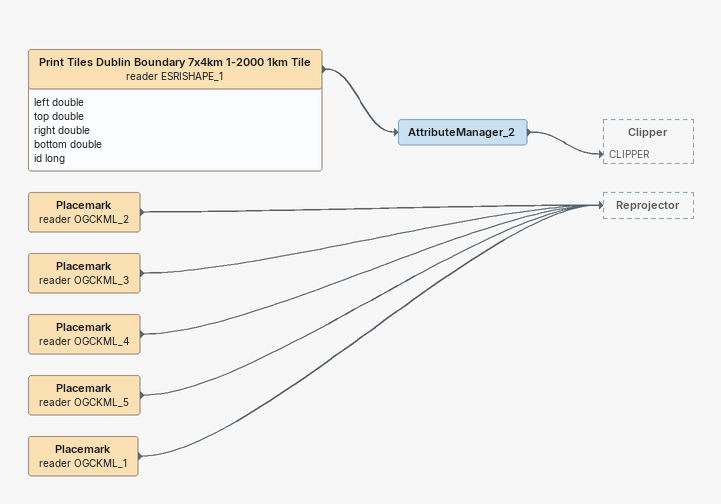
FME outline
Print Tiles Dublin Boundary 7x4km 1-2000 1km Tile (reader ESRISHAPE_1)
    attributes: left double, top double, right double, bottom double, id long
    -> AttributeManager_2
AttributeManager_2
    -> Clipper [CLIPPER]
Placemark (reader OGCKML_2)
    -> Reprojector
Placemark (reader OGCKML_3)
    -> Reprojector
Placemark (reader OGCKML_4)
    -> Reprojector
Placemark (reader OGCKML_5)
    -> Reprojector
Placemark (reader OGCKML_1)
    -> Reprojector
